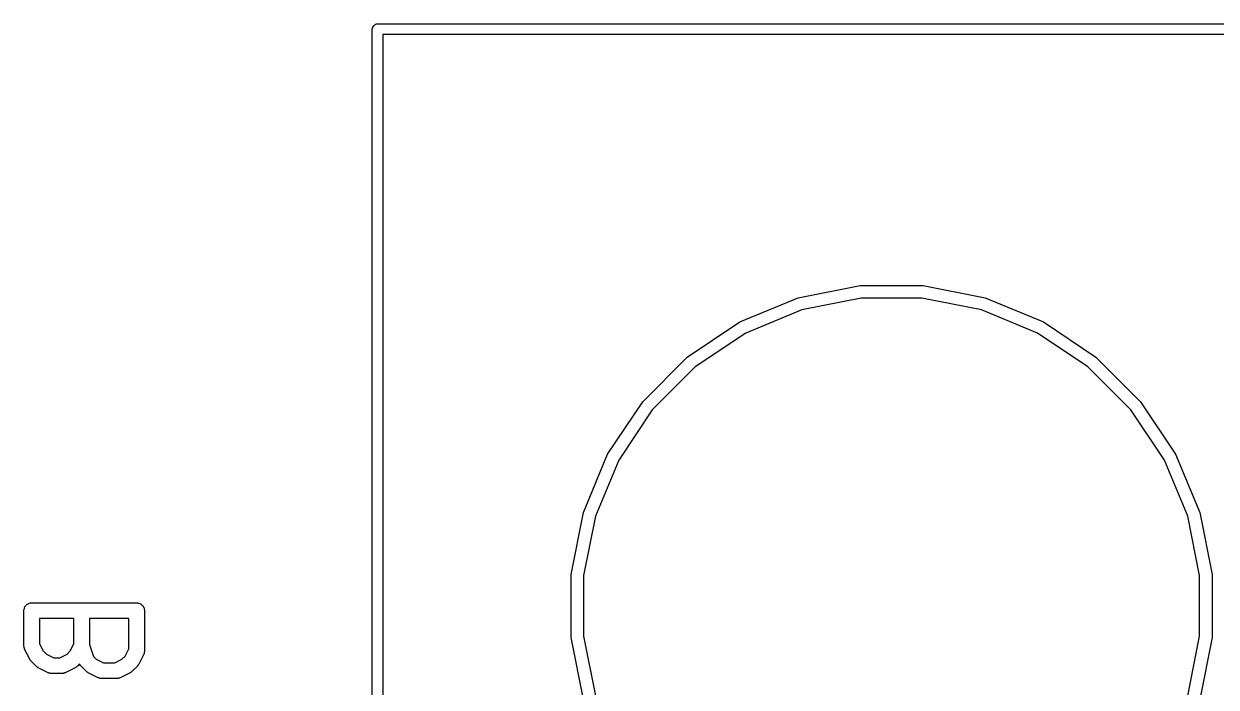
# Model space of a CAD drawing. Extents: x -14.42 to -9.41, y 0.06 to 0.58.
# Drawn here: x -14.4202 to -13.9727, y 0.2845 to 0.5335 of the extents above; entities that cross this region are included whole.
import ezdxf

# ---------------------------------------------------------------- set-up
doc = ezdxf.new("R2010")
doc.units = 0
doc.header["$MEASUREMENT"] = 0
doc.layers.add('BLACK', color=7, linetype='CONTINUOUS')

msp = doc.modelspace()

# ---------------------------------------------------------------- linework, layer by layer
at = {"layer": 'BLACK', "linetype": 'CONTINUOUS'}
for p, q in [((-14.2892, 0.53225), (-14.289, 0.5326)), ((-14.289, 0.5326), (-14.2888, 0.5329)), ((-14.2888, 0.5329), (-14.2885, 0.53314)), ((-14.2885, 0.53314), (-14.2882, 0.53332)), ((-14.2882, 0.53332), (-14.2878, 0.53344)), ((-14.2878, 0.53344), (-14.2875, 0.53346)), ((-14.2875, 0.53346), (-14.2874, 0.53347)), ((-14.2874, 0.53347), (-14.2873, 0.53346)), ((-14.2873, 0.53346), (-13.9017, 0.53346)), ((-14.2894, 0.5315), (-14.2893, 0.53188)), ((-14.2894, 0.5314), (-14.2894, 0.5315)), ((-14.2894, 0.05915), (-14.2894, 0.5314)), ((-14.2893, 0.53188), (-14.2892, 0.53225)), ((-14.2854, 0.52953), (-14.2854, 0.06102)), ((-13.9035, 0.52953), (-14.2854, 0.52953)), ((-14.1296, 0.43062), (-14.1063, 0.43524)), ((-14.1063, 0.43524), (-14.0826, 0.43524)), ((-14.0826, 0.43524), (-14.0594, 0.43062)), ((-14.1515, 0.42156), (-14.1296, 0.43062)), ((-14.1059, 0.43054), (-14.1282, 0.4261)), ((-14.0831, 0.43054), (-14.1059, 0.43054)), ((-14.0608, 0.4261), (-14.0831, 0.43054)), ((-14.0594, 0.43062), (-14.0375, 0.42156)), ((-14.1282, 0.4261), (-14.1492, 0.41739)), ((-14.0397, 0.41739), (-14.0608, 0.4261)), ((-14.1712, 0.40839), (-14.1515, 0.42156)), ((-14.0375, 0.42156), (-14.0178, 0.40839)), ((-14.1492, 0.41739), (-14.1682, 0.40474)), ((-14.0208, 0.40474), (-14.0397, 0.41739)), ((-14.1879, 0.39164), (-14.1712, 0.40839)), ((-14.0178, 0.40839), (-14.0011, 0.39164)), ((-14.1682, 0.40474), (-14.1843, 0.38864)), ((-14.0047, 0.38864), (-14.0208, 0.40474)), ((-14.2011, 0.37194), (-14.1879, 0.39164)), ((-14.0011, 0.39164), (-13.9879, 0.37194)), ((-14.1843, 0.38864), (-14.1969, 0.36971)), ((-13.9921, 0.36971), (-14.0047, 0.38864)), ((-14.2101, 0.35005), (-14.2011, 0.37194)), ((-13.9879, 0.37194), (-13.9788, 0.35005)), ((-14.1969, 0.36971), (-14.2056, 0.34868)), ((-13.9833, 0.34868), (-13.9921, 0.36971)), ((-14.2148, 0.32681), (-14.2101, 0.35005)), ((-13.9788, 0.35005), (-13.9742, 0.32681)), ((-14.2056, 0.34868), (-14.2101, 0.32634)), ((-13.9789, 0.32634), (-13.9833, 0.34868)), ((-14.2148, 0.30311), (-14.2148, 0.32681)), ((-13.9742, 0.32681), (-13.9742, 0.30311)), ((-14.2101, 0.32634), (-14.2101, 0.30358)), ((-13.9789, 0.30358), (-13.9789, 0.32634)), ((-14.4202, 0.3135), (-14.4201, 0.31377)), ((-14.4202, 0.31322), (-14.4202, 0.3135)), ((-14.4201, 0.31379), (-14.42, 0.31406)), ((-14.4201, 0.31378), (-14.4201, 0.31379)), ((-14.4201, 0.31377), (-14.4201, 0.31378)), ((-14.42, 0.31432), (-14.4199, 0.31433)), ((-14.42, 0.31406), (-14.42, 0.31432)), ((-14.4199, 0.31434), (-14.4198, 0.31459)), ((-14.4199, 0.31433), (-14.4199, 0.31434)), ((-14.4198, 0.31459), (-14.4197, 0.31483)), ((-14.4197, 0.31485), (-14.4195, 0.31506)), ((-14.4197, 0.31484), (-14.4197, 0.31485)), ((-14.4197, 0.31483), (-14.4197, 0.31484)), ((-14.4195, 0.31506), (-14.4193, 0.31528)), ((-14.4193, 0.31529), (-14.4191, 0.31546)), ((-14.4193, 0.31528), (-14.4193, 0.31529)), ((-14.4193, 0.31528), (-14.4193, 0.31528)), ((-14.4191, 0.31546), (-14.4189, 0.31564)), ((-14.4189, 0.31564), (-14.4188, 0.31565)), ((-14.4189, 0.31564), (-14.4189, 0.31564)), ((-14.4188, 0.31565), (-14.4186, 0.31578)), ((-14.4186, 0.31578), (-14.4184, 0.31591)), ((-14.4184, 0.31591), (-14.4183, 0.31591)), ((-14.4183, 0.31592), (-14.4181, 0.316)), ((-14.4183, 0.31591), (-14.4183, 0.31592)), ((-14.4181, 0.316), (-14.4178, 0.31608)), ((-14.4178, 0.31608), (-14.4175, 0.31611)), ((-14.4178, 0.31608), (-14.4178, 0.31608)), ((-14.4178, 0.31608), (-14.4178, 0.31608)), ((-14.4175, 0.31611), (-14.4172, 0.31613)), ((-14.4172, 0.31613), (-14.3779, 0.31613)), ((-14.3779, 0.31613), (-14.3778, 0.31613)), ((-14.3778, 0.31613), (-14.3778, 0.31613)), ((-14.3778, 0.31613), (-14.3778, 0.31613)), ((-14.3778, 0.31613), (-14.3778, 0.31613)), ((-14.3778, 0.31613), (-14.3775, 0.3161)), ((-14.3775, 0.3161), (-14.3773, 0.31607)), ((-14.3773, 0.31607), (-14.3773, 0.31607)), ((-14.3773, 0.31607), (-14.3772, 0.31607)), ((-14.3772, 0.31607), (-14.377, 0.31598)), ((-14.377, 0.31598), (-14.3767, 0.3159)), ((-14.3767, 0.3159), (-14.3767, 0.3159)), ((-14.3767, 0.3159), (-14.3767, 0.31589)), ((-14.3767, 0.31589), (-14.3765, 0.31576)), ((-14.3765, 0.31576), (-14.3762, 0.31563)), ((-14.3762, 0.31563), (-14.3762, 0.31562)), ((-14.3762, 0.31562), (-14.3762, 0.31562)), ((-14.3762, 0.31562), (-14.376, 0.31544)), ((-14.376, 0.31544), (-14.3758, 0.31526)), ((-14.3758, 0.31526), (-14.3758, 0.31525)), ((-14.3758, 0.31525), (-14.3757, 0.31525)), ((-14.3757, 0.31525), (-14.3756, 0.31503)), ((-14.3756, 0.31503), (-14.3754, 0.31481)), ((-14.3754, 0.31481), (-14.3754, 0.3148)), ((-14.3754, 0.3148), (-14.3754, 0.3148)), ((-14.3754, 0.3148), (-14.3753, 0.31455)), ((-14.3753, 0.31455), (-14.3751, 0.31431)), ((-14.3751, 0.31431), (-14.3751, 0.31429)), ((-14.3751, 0.31429), (-14.3751, 0.31429)), ((-14.3751, 0.31429), (-14.375, 0.31402)), ((-14.375, 0.31402), (-14.375, 0.31375)), ((-14.375, 0.31375), (-14.375, 0.31374)), ((-14.375, 0.31374), (-14.375, 0.31373)), ((-14.375, 0.31373), (-14.3749, 0.31346)), ((-14.3749, 0.31346), (-14.3749, 0.31318)), ((-14.4202, 0.3132), (-14.4202, 0.31322)), ((-14.4202, 0.31318), (-14.4202, 0.3132)), ((-14.4202, 0.3132), (-14.4202, 0.3132)), ((-14.4202, 0.3132), (-14.4202, 0.3132)), ((-14.4202, 0.30006), (-14.4202, 0.31318)), ((-14.4143, 0.31023), (-14.4143, 0.30075)), ((-14.4014, 0.31023), (-14.4143, 0.31023)), ((-14.4014, 0.30075), (-14.4014, 0.31023)), ((-14.3955, 0.31023), (-14.3955, 0.30053)), ((-14.3808, 0.31023), (-14.3955, 0.31023)), ((-14.3808, 0.29888), (-14.3808, 0.31023)), ((-14.3749, 0.31318), (-14.3749, 0.29818)), ((-14.4202, 0.29997), (-14.4202, 0.30006)), ((-14.4202, 0.29988), (-14.4202, 0.29997)), ((-14.4201, 0.29968), (-14.4202, 0.29988)), ((-14.4143, 0.30075), (-14.4129, 0.29806)), ((-14.4028, 0.29806), (-14.4014, 0.30075)), ((-14.3955, 0.30053), (-14.394, 0.29603)), ((-14.2101, 0.27987), (-14.2148, 0.30311)), ((-14.2101, 0.30358), (-14.2056, 0.28125)), ((-13.9833, 0.28125), (-13.9789, 0.30358)), ((-13.9742, 0.30311), (-13.9788, 0.27987)), ((-14.4201, 0.29948), (-14.4201, 0.29968)), ((-14.4201, 0.2994), (-14.4201, 0.29948)), ((-14.4201, 0.29931), (-14.4201, 0.2994)), ((-14.42, 0.29912), (-14.4201, 0.29931)), ((-14.42, 0.29893), (-14.42, 0.29912)), ((-14.4199, 0.29885), (-14.42, 0.29893)), ((-14.4199, 0.29877), (-14.4199, 0.29885)), ((-14.4199, 0.29874), (-14.4199, 0.29877)), ((-14.418, 0.29499), (-14.4199, 0.29874)), ((-14.4129, 0.29806), (-14.4117, 0.29686)), ((-14.4117, 0.29686), (-14.409, 0.29551)), ((-14.409, 0.29551), (-14.4067, 0.29551)), ((-14.4067, 0.29551), (-14.404, 0.29686)), ((-14.404, 0.29686), (-14.4028, 0.29806)), ((-14.394, 0.29603), (-14.393, 0.29498)), ((-14.3834, 0.29498), (-14.3822, 0.29618)), ((-14.3822, 0.29618), (-14.3808, 0.29888)), ((-14.3752, 0.29686), (-14.3771, 0.29311)), ((-14.3751, 0.29702), (-14.3752, 0.29694)), ((-14.3752, 0.29694), (-14.3752, 0.29686)), ((-14.375, 0.2974), (-14.3751, 0.29721)), ((-14.3751, 0.29721), (-14.3751, 0.29702)), ((-14.3749, 0.29777), (-14.375, 0.29757)), ((-14.375, 0.29757), (-14.375, 0.29748)), ((-14.375, 0.29748), (-14.375, 0.2974)), ((-14.3749, 0.29818), (-14.3749, 0.29814)), ((-14.3749, 0.29814), (-14.3749, 0.29805)), ((-14.3749, 0.29805), (-14.3749, 0.29797)), ((-14.3749, 0.29797), (-14.3749, 0.29777)), ((-14.4179, 0.29485), (-14.418, 0.29499)), ((-14.4178, 0.2947), (-14.4179, 0.29485)), ((-14.4178, 0.2946), (-14.4178, 0.2947)), ((-14.4177, 0.2945), (-14.4178, 0.2946)), ((-14.4176, 0.29438), (-14.4177, 0.2945)), ((-14.4175, 0.29425), (-14.4176, 0.29438)), ((-14.4174, 0.29422), (-14.4175, 0.29425)), ((-14.4156, 0.29234), (-14.4174, 0.29422)), ((-14.4154, 0.29224), (-14.4156, 0.29234)), ((-14.4153, 0.29212), (-14.4154, 0.29224)), ((-14.4152, 0.29206), (-14.4153, 0.29212)), ((-14.4151, 0.29198), (-14.4152, 0.29206)), ((-14.415, 0.2919), (-14.4151, 0.29198)), ((-14.4148, 0.29181), (-14.415, 0.2919)), ((-14.4148, 0.29179), (-14.4148, 0.29181)), ((-14.4111, 0.28992), (-14.4148, 0.29179)), ((-14.4009, 0.29179), (-14.4047, 0.28992)), ((-14.4008, 0.29188), (-14.4009, 0.29179)), ((-14.4006, 0.29196), (-14.4008, 0.29188)), ((-14.4005, 0.29203), (-14.4006, 0.29196)), ((-14.4004, 0.2921), (-14.4005, 0.29203)), ((-14.4003, 0.29221), (-14.4004, 0.2921)), ((-14.4002, 0.29231), (-14.4003, 0.29221)), ((-14.4001, 0.29234), (-14.4002, 0.29231)), ((-14.3993, 0.29321), (-14.4001, 0.29234)), ((-14.3993, 0.29316), (-14.3993, 0.29321)), ((-14.3992, 0.29297), (-14.3993, 0.29316)), ((-14.3991, 0.2929), (-14.3992, 0.29297)), ((-14.3991, 0.29282), (-14.3991, 0.2929)), ((-14.399, 0.29267), (-14.3991, 0.29282)), ((-14.3988, 0.2925), (-14.399, 0.29267)), ((-14.3988, 0.29244), (-14.3988, 0.2925)), ((-14.3987, 0.29237), (-14.3988, 0.29244)), ((-14.3987, 0.29234), (-14.3987, 0.29237)), ((-14.3968, 0.29047), (-14.3987, 0.29234)), ((-14.393, 0.29498), (-14.3903, 0.29363)), ((-14.3903, 0.29363), (-14.3861, 0.29363)), ((-14.3861, 0.29363), (-14.3834, 0.29498)), ((-14.3776, 0.29234), (-14.3795, 0.29047)), ((-14.3775, 0.29247), (-14.3776, 0.29234)), ((-14.3774, 0.29259), (-14.3775, 0.29247)), ((-14.3773, 0.29279), (-14.3774, 0.29269)), ((-14.3774, 0.29269), (-14.3774, 0.29259)), ((-14.3772, 0.29294), (-14.3773, 0.29279)), ((-14.3771, 0.29307), (-14.3772, 0.29294)), ((-14.3771, 0.29311), (-14.3771, 0.29307)), ((-14.411, 0.28989), (-14.4111, 0.28992)), ((-14.4109, 0.28984), (-14.411, 0.28989)), ((-14.4107, 0.28978), (-14.4109, 0.28984)), ((-14.4105, 0.28971), (-14.4107, 0.28978)), ((-14.4104, 0.28969), (-14.4105, 0.28971)), ((-14.4103, 0.28967), (-14.4104, 0.28969)), ((-14.4101, 0.28965), (-14.4103, 0.28967)), ((-14.4099, 0.28961), (-14.4101, 0.28965)), ((-14.4098, 0.28961), (-14.4099, 0.28961)), ((-14.4099, 0.28961), (-14.4099, 0.28961)), ((-14.4097, 0.2896), (-14.4098, 0.28961)), ((-14.406, 0.2896), (-14.4097, 0.2896)), ((-14.4059, 0.28961), (-14.406, 0.2896)), ((-14.4058, 0.28961), (-14.4059, 0.28961)), ((-14.4056, 0.28964), (-14.4058, 0.28961)), ((-14.4054, 0.28966), (-14.4056, 0.28964)), ((-14.4053, 0.28969), (-14.4054, 0.28966)), ((-14.4052, 0.2897), (-14.4053, 0.28969)), ((-14.405, 0.28977), (-14.4052, 0.2897)), ((-14.4049, 0.28983), (-14.405, 0.28977)), ((-14.4048, 0.28987), (-14.4049, 0.28983)), ((-14.4047, 0.2899), (-14.4048, 0.28987)), ((-14.4047, 0.28992), (-14.4047, 0.2899)), ((-14.3967, 0.29036), (-14.3968, 0.29047)), ((-14.3966, 0.29025), (-14.3967, 0.29036)), ((-14.3965, 0.29018), (-14.3966, 0.29025)), ((-14.3964, 0.2901), (-14.3965, 0.29018)), ((-14.3962, 0.29002), (-14.3964, 0.2901)), ((-14.3961, 0.28993), (-14.3962, 0.29002)), ((-14.3961, 0.28992), (-14.3961, 0.28993)), ((-14.3923, 0.28804), (-14.3961, 0.28992)), ((-14.3922, 0.28801), (-14.3923, 0.28804)), ((-14.3921, 0.28797), (-14.3922, 0.28801)), ((-14.392, 0.28791), (-14.3921, 0.28797)), ((-14.3918, 0.28784), (-14.392, 0.28791)), ((-14.3917, 0.28782), (-14.3918, 0.28784)), ((-14.3916, 0.28779), (-14.3917, 0.28782)), ((-14.3914, 0.28777), (-14.3916, 0.28779)), ((-14.3912, 0.28774), (-14.3914, 0.28777)), ((-14.3911, 0.28774), (-14.3912, 0.28774)), ((-14.391, 0.28773), (-14.3911, 0.28774)), ((-14.3854, 0.28773), (-14.391, 0.28773)), ((-14.391, 0.28773), (-14.391, 0.28773)), ((-14.3853, 0.28774), (-14.3854, 0.28773)), ((-14.3852, 0.28774), (-14.3853, 0.28774)), ((-14.385, 0.28777), (-14.3852, 0.28774)), ((-14.3848, 0.28779), (-14.385, 0.28777)), ((-14.3847, 0.28781), (-14.3848, 0.28779)), ((-14.3846, 0.28782), (-14.3847, 0.28781)), ((-14.3844, 0.28789), (-14.3846, 0.28782)), ((-14.3842, 0.28795), (-14.3844, 0.28789)), ((-14.3841, 0.28802), (-14.3842, 0.28799)), ((-14.3842, 0.28799), (-14.3842, 0.28795)), ((-14.384, 0.28804), (-14.3841, 0.28802)), ((-14.3803, 0.28992), (-14.384, 0.28804)), ((-14.3801, 0.29), (-14.3803, 0.28992)), ((-14.38, 0.29008), (-14.3801, 0.29)), ((-14.3799, 0.29016), (-14.38, 0.29008)), ((-14.3798, 0.29022), (-14.3799, 0.29016)), ((-14.3797, 0.29034), (-14.3798, 0.29022)), ((-14.3795, 0.29044), (-14.3797, 0.29034)), ((-14.3795, 0.29047), (-14.3795, 0.29044))]:
    msp.add_line(p, q, dxfattribs=at)

doc.saveas('drawing.dxf')
